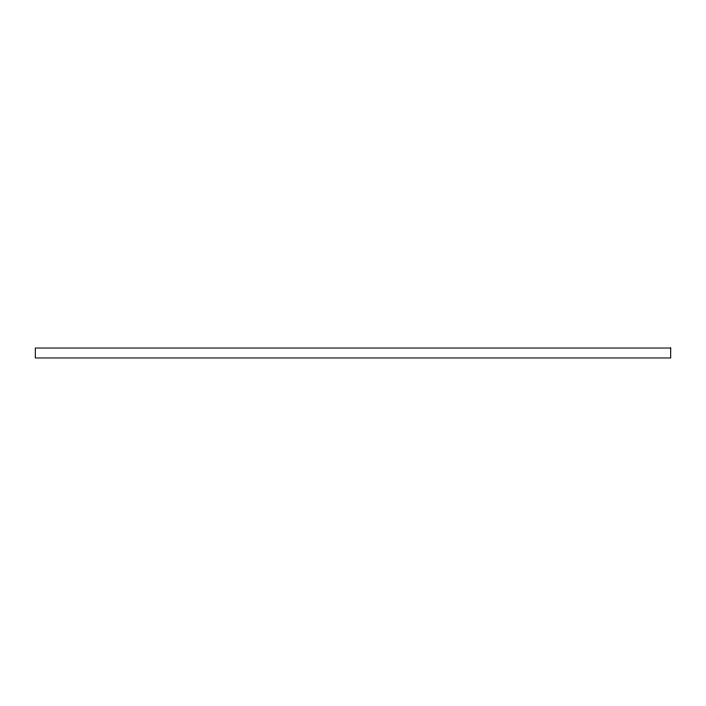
<?xml version="1.0" encoding="UTF-8"?>
<svg xmlns="http://www.w3.org/2000/svg" width="706" height="706" viewBox="0 0 706 706"><rect width="100%" height="100%" fill="white"/><g stroke="black" fill="none" stroke-linecap="round" stroke-linejoin="round"><path stroke-width="1.06" d="M670.7 348.032L35.3 348.032L35.3 357.968L670.7 357.968L670.7 348.032"/></g></svg>
